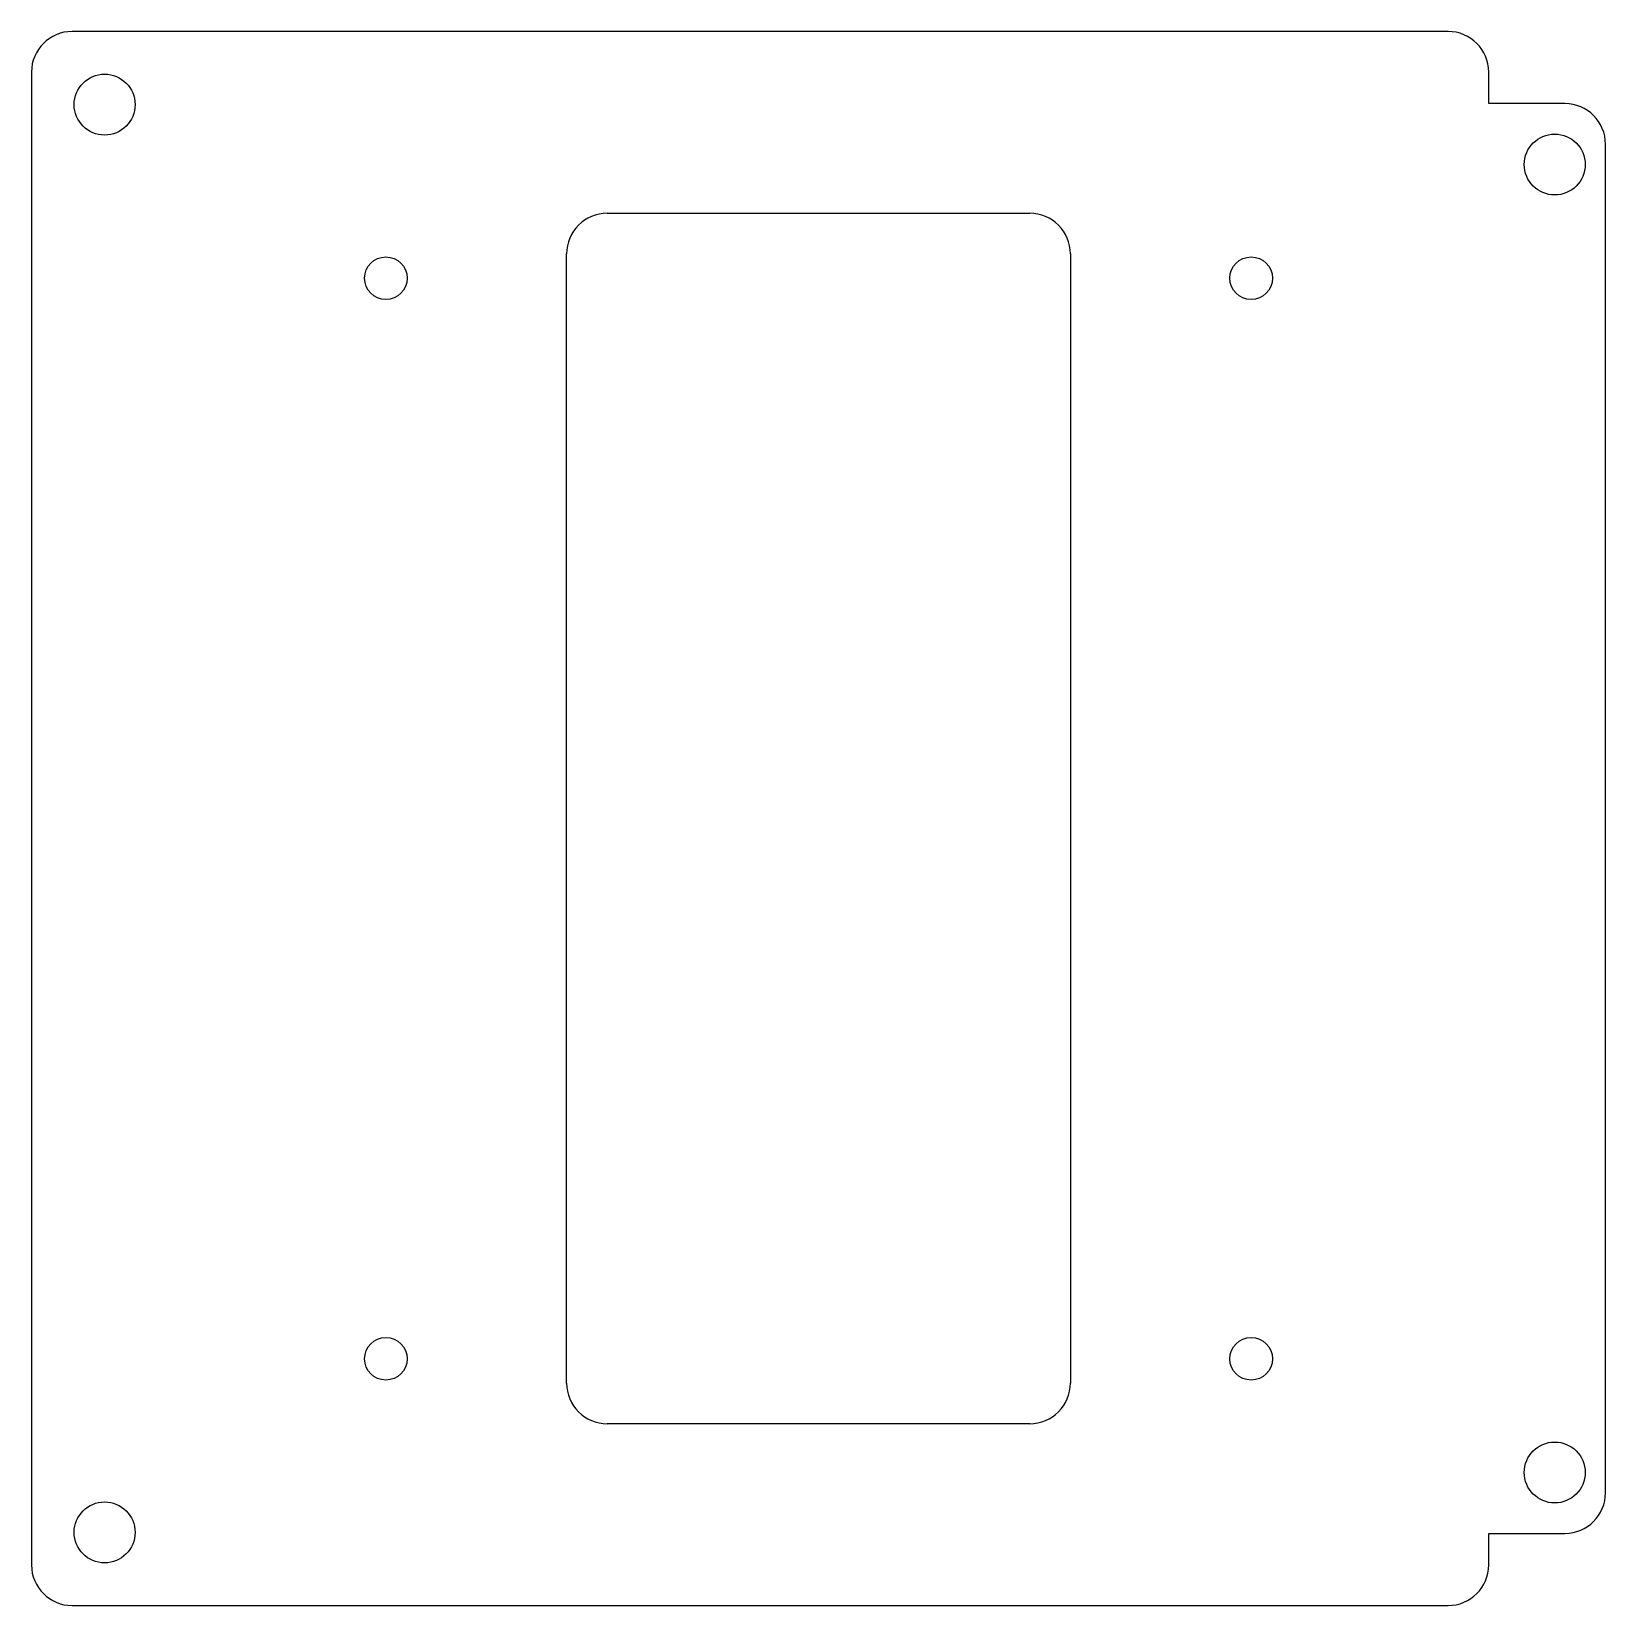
# Model space of a CAD drawing. Header units: inches. Extents: x -3.07 to 0.8, y -3.46 to 0.42.
import ezdxf

# ---------------------------------------------------------------- set-up
doc = ezdxf.new("R2010")
doc.units = ezdxf.units.IN
doc.header["$MEASUREMENT"] = 0

msp = doc.modelspace()

# ---------------------------------------------------------------- linework, layer by layer
at = {"color": 7, "linetype": 'Continuous', "lineweight": 25}
for p, q in [((0.4154, 0.4194), (-2.9721, 0.4194)), ((-3.0721, 0.3194), (-3.0721, -3.3556)), ((0.5154, 0.2419), (0.5154, 0.3194)), ((0.7029, 0.2419), (0.5154, 0.2419)), ((0.8029, -3.1781), (0.8029, 0.1419)), ((-1.6546, -0.0281), (-0.6146, -0.0281)), ((-1.7546, -2.9081), (-1.7546, -0.1281)), ((-0.5146, -0.1281), (-0.5146, -2.9081)), ((-0.6146, -3.0081), (-1.6546, -3.0081)), ((0.5154, -3.3556), (0.5154, -3.2781)), ((0.5154, -3.2781), (0.7029, -3.2781)), ((-2.9721, -3.4556), (0.4154, -3.4556))]:
    msp.add_line(p, q, dxfattribs=at)
for centre, radius in [((-2.8921, 0.2394), 0.075), ((0.6779, 0.0919), 0.075), ((-2.1996, -0.1881), 0.0525), ((-0.0696, -0.1881), 0.0525), ((-2.1996, -2.8481), 0.0525), ((-0.0696, -2.8481), 0.0525), ((0.6779, -3.1281), 0.075), ((-2.8921, -3.2756), 0.075)]:
    msp.add_circle(centre, radius, dxfattribs=at)
for centre, start, end in [((-2.9721, 0.3194), 90, 180), ((0.4154, 0.3194), 0, 90), ((0.7029, 0.1419), 0, 90), ((-1.6546, -0.1281), 90, 180), ((-0.6146, -0.1281), 0, 90), ((-1.6546, -2.9081), 180, 270), ((-0.6146, -2.9081), 270, 0), ((0.7029, -3.1781), 270, 0), ((-2.9721, -3.3556), 180, 270), ((0.4154, -3.3556), 270, 0)]:
    msp.add_arc(centre, 0.1, start, end, dxfattribs=at)

doc.saveas('drawing.dxf')
